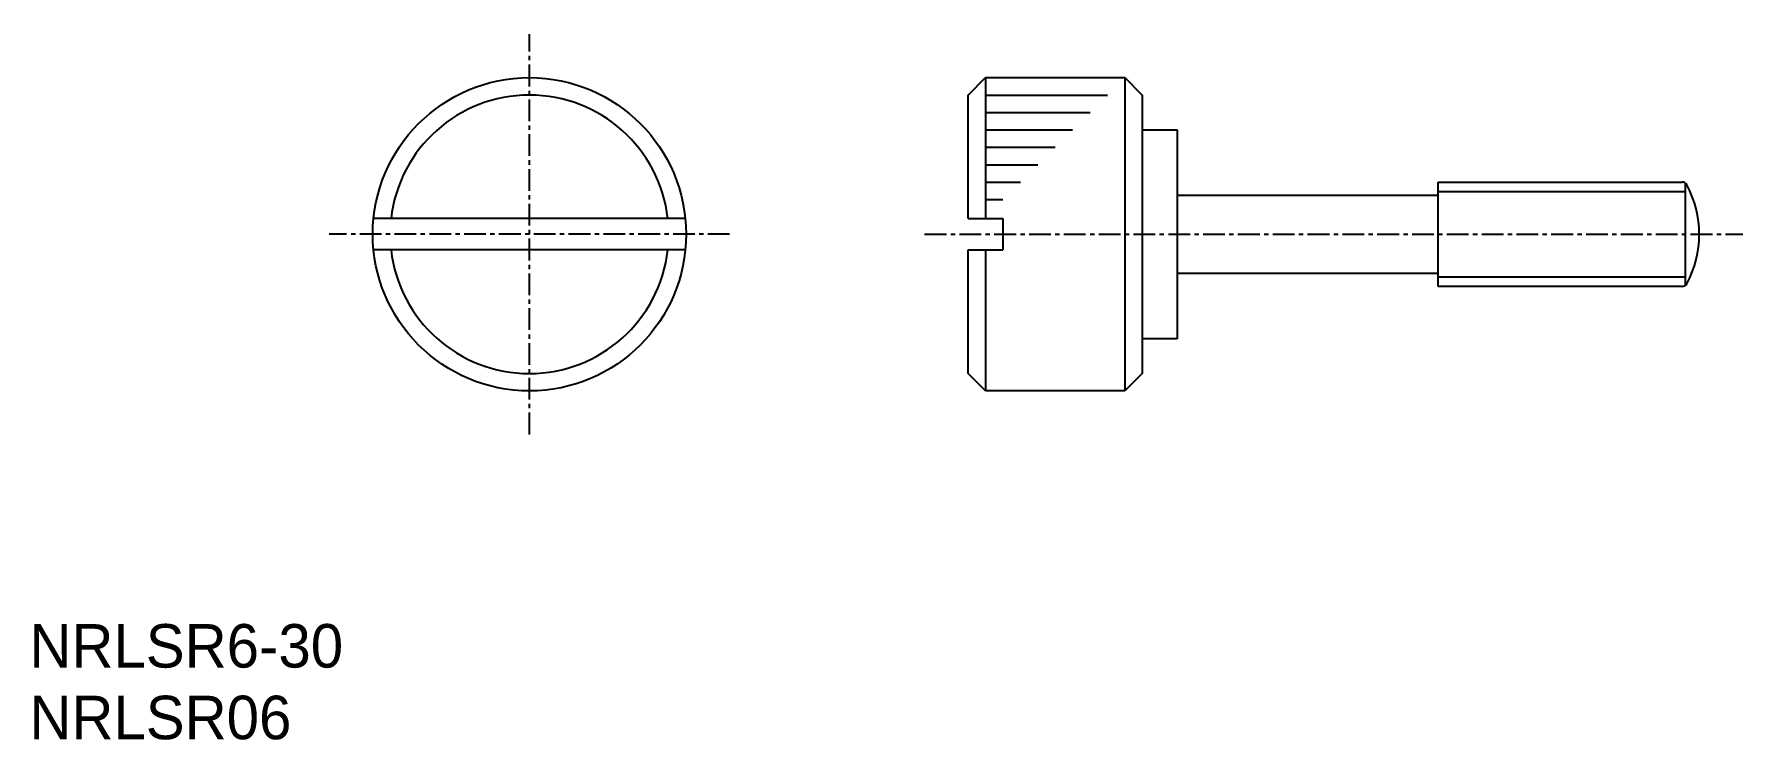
# Model space of a CAD drawing. Extents: x 0.3 to 98.4, y 0 to 40.5.
import ezdxf

# ---------------------------------------------------------------- set-up
doc = ezdxf.new("R2010")
doc.units = 0
doc.linetypes.add('CENTER', pattern=[2, 1.25, -0.25, 0.25, -0.25])
doc.layers.get('0').update_dxf_attribs({"linetype": 'CONTINUOUS'})
doc.layers.add('CENTER', color=1, linetype='CENTER')

msp = doc.modelspace()

# ---------------------------------------------------------------- linework, layer by layer
at = {"color": 7, "linetype": 'CONTINUOUS'}
for p, q in [((53.924, 37.017), (54.924, 38.017)), ((54.924, 38.017), (62.924, 38.017)), ((54.924, 38.017), (54.924, 29.917)), ((62.924, 38.017), (62.924, 20.017)), ((62.924, 38.017), (63.924, 37.017)), ((53.924, 29.917), (53.924, 37.017)), ((54.924, 37.017), (61.924, 37.017)), ((63.924, 37.017), (63.924, 35.017)), ((54.924, 36.017), (60.924, 36.017)), ((54.924, 35.017), (59.924, 35.017)), ((63.924, 35.017), (63.924, 23.017)), ((63.924, 35.017), (65.924, 35.017)), ((65.924, 35.017), (65.924, 23.017)), ((54.924, 34.017), (58.924, 34.017)), ((54.924, 33.017), (57.924, 33.017)), ((54.924, 32.017), (56.924, 32.017)), ((80.924, 32.017), (94.944, 32.017)), ((80.924, 26.017), (80.924, 32.017)), ((95.12, 31.96), (95.12, 26.074)), ((54.924, 31.017), (55.924, 31.017)), ((65.924, 31.267), (80.924, 31.267)), ((37.679, 29.917), (19.769, 29.917)), ((53.924, 29.917), (55.924, 29.917)), ((55.924, 29.917), (55.924, 28.117)), ((37.679, 28.117), (19.769, 28.117)), ((53.924, 21.017), (53.924, 28.117)), ((53.924, 28.117), (55.924, 28.117)), ((54.924, 28.117), (54.924, 20.017)), ((80.924, 26.767), (65.924, 26.767)), ((94.944, 26.017), (80.924, 26.017)), ((65.924, 23.017), (63.924, 23.017)), ((63.924, 23.017), (63.924, 21.017)), ((54.924, 20.017), (53.924, 21.017)), ((63.924, 21.017), (62.924, 20.017)), ((62.924, 20.017), (54.924, 20.017))]:
    msp.add_line(p, q, dxfattribs=at)
at = {"color": 3, "linetype": 'CONTINUOUS'}
for p, q in [((80.924, 31.476), (95.12, 31.476)), ((95.12, 26.558), (80.924, 26.558))]:
    msp.add_line(p, q, dxfattribs=at)
at = {"color": 7, "linetype": 'CONTINUOUS'}
msp.add_circle((28.724, 29.017), 9, dxfattribs=at)
for centre, radius, start, end in [((28.724, 29.017), 8, 6.45945, 173.54055), ((94.944, 31.717), 0.3, 28.27371, 90), ((89.924, 29.017), 6, 331.72629, 28.27371), ((28.724, 29.017), 8, 186.45945, 353.54055), ((94.944, 26.317), 0.3, 270, 331.72629)]:
    msp.add_arc(centre, radius, start, end, dxfattribs=at)
at = {"layer": 'CENTER', "color": 1, "linetype": 'CENTER'}
for p, q in [((28.724, 17.517), (28.724, 40.517)), ((40.224, 29.017), (17.224, 29.017)), ((51.424, 29.017), (98.424, 29.017))]:
    msp.add_line(p, q, dxfattribs=at)

# ---------------------------------------------------------------- texts
at = {"color": 7, "linetype": 'CONTINUOUS'}
for s, p in [('NRLSR6-30', (0, 4.117)), ('NRLSR06', (0, 0))]:
    msp.add_text(s, height=2.5, dxfattribs=at).set_placement(p)

doc.saveas('drawing.dxf')
